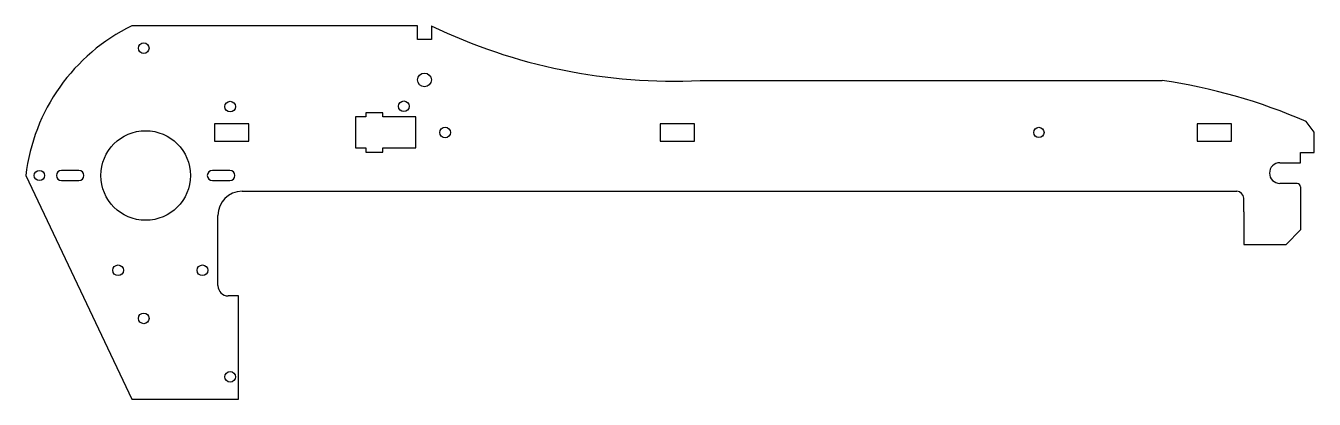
# Model space of a CAD drawing. Extents: x -37 to 337, y -65 to 44.
import ezdxf

# ---------------------------------------------------------------- set-up
doc = ezdxf.new("R2010")
doc.units = 0
doc.layers.get('0').update_dxf_attribs({"linetype": 'CONTINUOUS'})

msp = doc.modelspace()

# ---------------------------------------------------------------- linework, layer by layer
at = {"color": 7, "linetype": 'Continuous'}
for p, q in [((76.5, 43.5), (-6.5, 43.5)), ((76.5, 39.5), (76.5, 43.5)), ((80.5, 43.5), (80.5, 39.5)), ((80.5, 39.5), (76.5, 39.5)), ((17.5, 15), (17.5, 10)), ((27.5, 15), (17.5, 15)), ((27.5, 10), (27.5, 15)), ((61.43, 17), (58.43, 17)), ((58.43, 17), (58.43, 8)), ((66.43, 18.19), (61.43, 18.19)), ((61.43, 18.19), (61.43, 17)), ((66.43, 17), (66.43, 18.19)), ((76, 17), (66.43, 17)), ((76, 8), (76, 17)), ((157, 15), (147, 15)), ((147, 15), (147, 10)), ((157, 10), (157, 15)), ((313, 15), (303, 15)), ((303, 15), (303, 10)), ((313, 10), (313, 15)), ((17.5, 10), (27.5, 10)), ((58.43, 8), (61.43, 8)), ((61.43, 8), (61.43, 6.81)), ((66.43, 6.81), (66.43, 8)), ((66.43, 8), (76, 8)), ((147, 10), (157, 10)), ((303, 10), (313, 10)), ((61.43, 6.81), (66.43, 6.81)), ((333, 6.7), (337, 6.7)), ((333, 3.7), (333, 6.7)), ((-21.92, 1.5), (-26.92, 1.5)), ((21.92, 1.5), (16.92, 1.5)), ((327, 3.7), (333, 3.7)), ((-26.92, -1.5), (-21.92, -1.5)), ((16.92, -1.5), (21.92, -1.5)), ((25.5, -4.6), (310.5, -4.6)), ((316.5, -10.6), (316.5, -20)), ((18.5, -32), (18.5, -11.6)), ((24.5, -35), (21.5, -35)), ((24.5, -65), (24.5, -35)), ((-6.5, -65), (24.5, -65))]:
    msp.add_line(p, q, dxfattribs=at)
for p, q in [((158.63, 27.58), (292.83, 27.58)), ((251, 27.58), (292.83, 27.58)), ((337, 12.62), (334.66, 15.67)), ((337, 6.7), (337, 12.62)), ((-37.33, 0), (-6.5, -65)), ((332, -2.3), (327, -2.3)), ((333, -3.3), (333, -15.8)), ((310.5, -4.6), (314.5, -4.6)), ((316.5, -10.6), (316.5, -6.6)), ((328.87, -20), (333, -15.8)), ((316.5, -20), (328.87, -20))]:
    msp.add_line(p, q)
for centre, radius in [((-3.05, 37), 1.55), ((78.5, 27.75), 2), ((22.05, 20), 1.55), ((72.5, 20.1), 1.55), ((84.5, 12.5), 1.55), ((-33.36, 0), 1.5), ((-10.5, -27.55), 1.55), ((14, -27.55), 1.55), ((-3.05, -41.5), 1.55), ((22.05, -58.5), 1.55)]:
    msp.add_circle(centre, radius, dxfattribs=at)
for centre, radius in [((-2.5, 0), 13.02), ((257, 12.5), 1.5)]:
    msp.add_circle(centre, radius)
for centre, radius, start, end in [((18.02, -6.54), 55.73, 116.099, 173.2559), ((150.94, 189.55), 162.15, 244.2518, 272.7177), ((269.72, -132.91), 162.15, 66.3905, 81.8067), ((332, -3.3), 1, 0, 90), ((314.5, -6.6), 2, 0, 90)]:
    msp.add_arc(centre, radius, start, end)
for centre, radius, start, end in [((-26.92, 0), 1.5, 90, 270), ((-21.92, 0), 1.5, 270, 90), ((16.92, 0), 1.5, 90, 270), ((21.92, 0), 1.5, 270, 90), ((327, 0.7), 3, 90, 270), ((25.5, -11.6), 7, 90, 180), ((21.5, -32), 3, 180, 270)]:
    msp.add_arc(centre, radius, start, end, dxfattribs=at)

doc.saveas('drawing.dxf')
